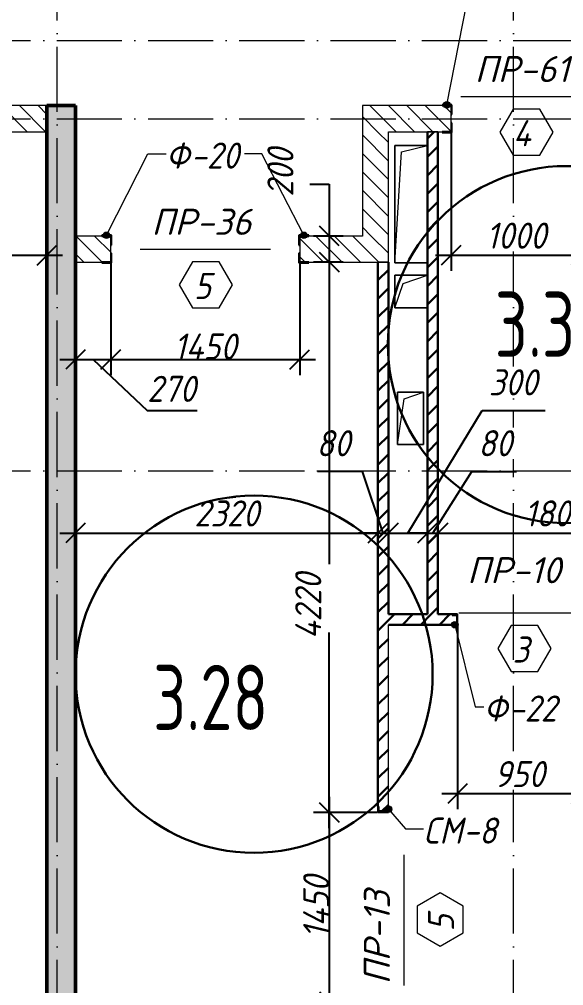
# Model space of a CAD drawing. Header units: millimetres. Extents: x -269418 to 201924, y -5890 to 98643.
# Drawn here: x 106919 to 111094, y 3852 to 11262 of the extents above; entities that cross this region are included whole.
import ezdxf

# ---------------------------------------------------------------- set-up
doc = ezdxf.new("R2010")
doc.units = ezdxf.units.MM
doc.linetypes.add('50_200_ШТРИХ_1Т_ш5_п1_п1_', pattern=[700, 500, -100, 0, -100])
for name, color, linetype, lineweight in [('1) ПГП Зеленый', 2, 'Continuous', 30), ('A-ANNO-DIMS', 7, 'Continuous', 9), ('A-AREA-IDEN', 7, 'Continuous', 9), ('A-DOOR-IDEN', 7, 'Continuous', 9), ('A-FLOR', 7, 'Continuous', 9), ('A-GENM', 7, 'Continuous', 9), ('A-GENM-1', 7, 'Continuous', 25), ('A-GENM-IDEN', 7, 'Continuous', 9), ('A-WALL-3', 7, 'Continuous', 50), ('A-WALL-PATT-2', 7, 'Continuous', 5), ('Оси-1', 7, '50_200_ШТРИХ_1Т_ш5_п1_п1_', 9)]:
    doc.layers.add(name, color=color, linetype=linetype, lineweight=lineweight)
for name, color, linetype, lineweight, true_color in [('A-WALL-FNSH-2', 7, 'Continuous', 13, 0xce0000), ('A-WALL-FNSH-3', 7, 'Continuous', 13, 0x008000), ('A-WALL-PATT-1', 7, 'Continuous', 5, 0xce0000)]:
    doc.layers.add(name, color=color, linetype=linetype, lineweight=lineweight, true_color=true_color)
doc.styles.add('ISOCPEUR_I_2', font='isocpeui.ttf', dxfattribs={"width": 0.9, "height": 200})
doc.styles.add('ISOCPEUR_I_4', font='isocpeui.ttf', dxfattribs={"height": 200})
doc.styles.add('СПДС', font='ГОСТ тип А.ttf', dxfattribs={"width": 0.9})
doc.dimstyles.new('ISO-2_0_0_9К_СРЕДНИЙ', dxfattribs={"dimscale": 304.8, "dimtxt": 199.196235, "dimasz": 0.492126, "dimexe": 0.393701, "dimexo": 0, "dimgap": 0, "dimtad": 1, "dimdec": 0, "dimzin": 0, "dimdsep": 46, "dimtxsty": 'ISOCPEUR_I_2', "dimblk1": 'OBLIQUE', "dimblk2": 'OBLIQUE', "dimsah": 1, "dimcen": 0.09, "dimdle": 0.393701, "dimazin": 0, "dimtfac": 1, "dimtdec": 4, "dimtix": 1, "dimtmove": 2, "dimatfit": 3, "dimfxl": 1, "dimtvp": 1, "dimtolj": 1, "dimtzin": 0, "dimarcsym": 2})
doc.dimstyles.new('ISO-2_0_0_9К_СРЕДНИЙ_1', dxfattribs={"dimscale": 304.8, "dimtxt": 199.196235, "dimasz": 0.492126, "dimexe": 0.393701, "dimexo": 0, "dimgap": 0, "dimtad": 1, "dimdec": 0, "dimzin": 0, "dimdsep": 46, "dimtxsty": 'ISOCPEUR_I_2', "dimblk1": 'OBLIQUE', "dimblk2": 'OBLIQUE', "dimsah": 1, "dimcen": 0.09, "dimdle": 0.393701, "dimazin": 0, "dimtfac": 1, "dimtdec": 4, "dimtix": 1, "dimtmove": 1, "dimatfit": 3, "dimfxl": 1, "dimtvp": 1, "dimtolj": 1, "dimtzin": 0, "dimarcsym": 2})
doc.dimstyles.new('ISO-2_0_0_9К_СРЕДНИЙ_2', dxfattribs={"dimscale": 304.8, "dimtxt": 199.196235, "dimasz": 0.492126, "dimexe": 0.393701, "dimexo": 0, "dimgap": 0, "dimtad": 1, "dimdec": 0, "dimzin": 0, "dimdsep": 46, "dimtxsty": 'ISOCPEUR_I_2', "dimblk1": 'OBLIQUE', "dimblk2": 'OBLIQUE', "dimsah": 1, "dimcen": 0.09, "dimdle": 0.393701, "dimazin": 0, "dimtfac": 1, "dimtdec": 4, "dimtix": 1, "dimtmove": 0, "dimatfit": 3, "dimfxl": 1, "dimtvp": 1, "dimtolj": 1, "dimtzin": 0, "dimarcsym": 2})
doc.dimstyles.new('ISO-2_0_0_9К_СРЕДНИЙ_ФОН', dxfattribs={"dimscale": 304.8, "dimtxt": 199.196235, "dimasz": 0.492126, "dimexe": 0.393701, "dimexo": 0, "dimgap": 0.164042, "dimtad": 1, "dimdec": 0, "dimdsep": 46, "dimtxsty": 'ISOCPEUR_I_2', "dimblk1": 'OBLIQUE', "dimblk2": 'OBLIQUE', "dimsah": 1, "dimcen": 0.09, "dimdle": 0.393701, "dimazin": 0, "dimtfac": 1, "dimtdec": 4, "dimtix": 1, "dimtmove": 0, "dimatfit": 3, "dimfxl": 1, "dimtvp": 1, "dimtfill": 1, "dimtolj": 1, "dimtzin": 0, "dimarcsym": 2})
doc.dimstyles.new('ISO-2_0_0_9К_СРЕДНИЙ_ФОН_1', dxfattribs={"dimscale": 304.8, "dimtxt": 199.196235, "dimasz": 0.492126, "dimexe": 0.393701, "dimexo": 0, "dimgap": 0.164042, "dimtad": 1, "dimdec": 0, "dimdsep": 46, "dimtxsty": 'ISOCPEUR_I_2', "dimblk1": 'OBLIQUE', "dimblk2": 'OBLIQUE', "dimsah": 1, "dimcen": 0.09, "dimdle": 0.393701, "dimazin": 0, "dimtfac": 1, "dimtdec": 4, "dimtix": 1, "dimtmove": 1, "dimatfit": 3, "dimfxl": 1, "dimtvp": 1, "dimtfill": 1, "dimtolj": 1, "dimtzin": 0, "dimarcsym": 2})
pattern_1 = [(135, (0, 0), (-70.71068, -70.71068), [])]
pattern_2 = [(45, (0, 0), (-70.71068, 70.71068), [])]

# ---------------------------------------------------------------- blocks, each defined once
blk = doc.blocks.new('AR_Отверстие прямоугольное _в плите_ - AR_Отверстие прямоугольное _в плите_-27108365-АР1_1_Кладочный план 3 этажа')
at = {"layer": 'A-GENM'}
for p, q in [((125, 450), (-125, 450)), ((-125, 450), (-125, -450)), ((-75, 400), (125, 450)), ((-125, -450), (-75, 400)), ((-125, -450), (125, -450))]:
    blk.add_line(p, q, dxfattribs=at)
blk = doc.blocks.new('AR_Отверстие прямоугольное _в плите_ - AR_Отверстие прямоугольное _в плите_-24546047-АР1_1_Кладочный план 3 этажа')
at = {"layer": 'A-GENM'}
for p, q in [((100, 200), (-100, 200)), ((-100, 200), (-100, -200)), ((-100, -200), (-50, 150)), ((-50, 150), (100, 200)), ((100, -200), (100, 200)), ((-100, -200), (100, -200))]:
    blk.add_line(p, q, dxfattribs=at)
blk = doc.blocks.new('AR_Отверстие прямоугольное _в плите_ - AR_Отверстие прямоугольное _в плите_-24524709-АР1_1_Кладочный план 3 этажа')
at = {"layer": 'A-GENM'}
for p, q in [((125, 125), (-125, 125)), ((-125, 125), (-125, -125)), ((-62.5, 62.5), (125, 125)), ((-125, -125), (-62.5, 62.5)), ((-125, -125), (125, -125))]:
    blk.add_line(p, q, dxfattribs=at)
blk = doc.blocks.new('Фахверк_СКБ_Уголок - Ф-20_200х3960 h-28533880-АР1_1_Кладочный план 3 этажа')
at = {"layer": 'A-GENM-1'}
for p, q in [((200, 156), (125, 156)), ((125, 156), (125, 81)), ((131, 81), (131, 150)), ((131, 150), (200, 150)), ((200, 150), (200, 156)), ((125, 81), (131, 81)), ((131, 19), (125, 19)), ((125, 19), (125, -56)), ((131, -50), (131, 19)), ((125, -56), (200, -56)), ((200, -50), (131, -50)), ((200, -56), (200, -50))]:
    blk.add_line(p, q, dxfattribs=at)
blk = doc.blocks.new('Фахверк_СКБ_Швеллер - Ф-22_80х3960 h-28561543-АР1_1_Кладочный план 3 этажа')
at = {"layer": 'A-GENM-1'}
for p, q in [((165, 40), (125, 40)), ((125, 40), (125, -40)), ((129.5, 32.6), (165, 32.6)), ((129.5, -32.6), (129.5, 32.6)), ((165, 32.6), (165, 40)), ((125, -40), (165, -40)), ((165, -32.6), (129.5, -32.6)), ((165, -40), (165, -32.6))]:
    blk.add_line(p, q, dxfattribs=at)
blk = doc.blocks.new('Фахверк_СКБ_Швеллер_Тип 2 - СМ-8_80х2180h-32321094-АР1_1_Кладочный план 3 этажа')
at = {"layer": 'A-GENM-1'}
for p, q in [((165, 40), (125, 40)), ((125, 40), (125, -40)), ((129.5, 32.6), (165, 32.6)), ((129.5, -32.6), (129.5, 32.6)), ((165, 32.6), (165, 40)), ((125, -40), (165, -40)), ((165, -32.6), (129.5, -32.6)), ((165, -40), (165, -32.6))]:
    blk.add_line(p, q, dxfattribs=at)
blk = doc.blocks.new('_Oblique')
at = {"color": 0, "linetype": 'ByBlock', "lineweight": -2}
blk.add_line((-0.5, -0.5), (0.5, 0.5), dxfattribs=at)
blk = doc.blocks.new('DIMBLOCK56-АР1_1_Кладочный план 3 этажа')
at = {"layer": 'A-ANNO-DIMS', "color": 0, "lineweight": -2, "transparency": 16777216}
for p, q in [((107350, 7429.1), (107350, 7203.1)), ((109670, 7429.1), (109670, 7203.1)), ((107230, 7323.1), (109790, 7323.1))]:
    blk.add_line(p, q, dxfattribs=at)
at = {"layer": 'Defpoints', "color": 0, "transparency": 16777216}
for p in [(107350, 7429.1), (109670, 7429.1), (109670, 7323.1)]:
    blk.add_point(p, dxfattribs=at)
at = {"layer": 'A-ANNO-DIMS', "color": 0, "lineweight": -2, "transparency": 16777216, "xscale": 150, "yscale": 150, "zscale": 150, "rotation": 180}
blk.add_blockref('_Oblique', (107350, 7323.1), dxfattribs=at)
at = {"layer": 'A-ANNO-DIMS', "color": 0, "lineweight": -2, "transparency": 16777216, "xscale": 150, "yscale": 150, "zscale": 150}
blk.add_blockref('_Oblique', (109670, 7323.1), dxfattribs=at)
at = {"layer": 'A-ANNO-DIMS', "color": 0, "transparency": 16777216, "insert": (108510, 7473.1), "char_height": 200, "width": 606.782, "attachment_point": 5, "style": 'ISOCPEUR_I_2', "bg_fill": 3, "box_fill_scale": 1.1, "bg_fill_color": 256, "bg_fill_true_color": 13158600, "bg_fill_transparency": 0}
blk.add_mtext('\\A1;2320', dxfattribs=at)
blk = doc.blocks.new('DIMBLOCK57-АР1_1_Кладочный план 3 этажа')
at = {"layer": 'A-ANNO-DIMS', "color": 0, "lineweight": -2, "transparency": 16777216}
for p, q in [((109551.1, 7794.8), (109207.3, 7794.8)), ((109710, 7323.1), (109551.1, 7794.8)), ((109670, 7429.1), (109670, 7203.1)), ((109750, 7429.1), (109750, 7203.1)), ((109670, 7323.1), (109520, 7323.1)), ((109670, 7323.1), (109750, 7323.1)), ((109670, 7323.1), (109750, 7323.1)), ((109750, 7323.1), (109900, 7323.1))]:
    blk.add_line(p, q, dxfattribs=at)
at = {"layer": 'Defpoints', "color": 0, "transparency": 16777216}
for p in [(109670, 7429.1), (109750, 7429.1), (109750, 7323.1)]:
    blk.add_point(p, dxfattribs=at)
at = {"layer": 'A-ANNO-DIMS', "color": 0, "lineweight": -2, "transparency": 16777216, "xscale": 150, "yscale": 150, "zscale": 150}
blk.add_blockref('_Oblique', (109670, 7323.1), dxfattribs=at)
at = {"layer": 'A-ANNO-DIMS', "color": 0, "lineweight": -2, "transparency": 16777216, "xscale": 150, "yscale": 150, "zscale": 150, "rotation": 180}
blk.add_blockref('_Oblique', (109750, 7323.1), dxfattribs=at)
at = {"layer": 'A-ANNO-DIMS', "color": 0, "transparency": 16777216, "insert": (109197.7, 8111.5), "char_height": 200, "width": 303.391, "attachment_point": 1, "line_spacing_factor": 1.149209, "style": 'ISOCPEUR_I_2', "bg_fill": 3, "box_fill_scale": 1.1, "bg_fill_color": 256, "bg_fill_true_color": 13158600, "bg_fill_transparency": 0}
blk.add_mtext('\\A1;80', dxfattribs=at)
blk = doc.blocks.new('DIMBLOCK58-АР1_1_Кладочный план 3 этажа')
at = {"layer": 'A-ANNO-DIMS', "color": 0, "lineweight": -2, "transparency": 16777216}
for p, q in [((109900, 7323.1), (110469.8, 8262)), ((110469.8, 8262), (110952.2, 8262)), ((109750, 7429.1), (109750, 7203.1)), ((110050, 7429.1), (110050, 7203.1)), ((109630, 7323.1), (110170, 7323.1))]:
    blk.add_line(p, q, dxfattribs=at)
at = {"layer": 'Defpoints', "color": 0, "transparency": 16777216}
for p in [(109750, 7429.1), (110050, 7429.1), (110050, 7323.1)]:
    blk.add_point(p, dxfattribs=at)
at = {"layer": 'A-ANNO-DIMS', "color": 0, "lineweight": -2, "transparency": 16777216, "xscale": 150, "yscale": 150, "zscale": 150, "rotation": 180}
blk.add_blockref('_Oblique', (109750, 7323.1), dxfattribs=at)
at = {"layer": 'A-ANNO-DIMS', "color": 0, "lineweight": -2, "transparency": 16777216, "xscale": 150, "yscale": 150, "zscale": 150}
blk.add_blockref('_Oblique', (110050, 7323.1), dxfattribs=at)
at = {"layer": 'A-ANNO-DIMS', "color": 0, "transparency": 16777216, "insert": (110519.8, 8578.6), "char_height": 200, "width": 455.087, "attachment_point": 1, "line_spacing_factor": 1.149209, "style": 'ISOCPEUR_I_2', "bg_fill": 3, "box_fill_scale": 1.1, "bg_fill_color": 256, "bg_fill_true_color": 13158600, "bg_fill_transparency": 0}
blk.add_mtext('\\A1;300', dxfattribs=at)
blk = doc.blocks.new('DIMBLOCK59-АР1_1_Кладочный план 3 этажа')
at = {"layer": 'A-ANNO-DIMS', "color": 0, "lineweight": -2, "transparency": 16777216}
for p, q in [((110090, 7323.1), (110388.6, 7794.8)), ((110388.6, 7794.8), (110732.4, 7794.8)), ((110050, 7429.1), (110050, 7203.1)), ((110130, 7429.1), (110130, 7203.1)), ((110050, 7323.1), (109900, 7323.1)), ((110050, 7323.1), (110130, 7323.1)), ((110050, 7323.1), (110130, 7323.1)), ((110130, 7323.1), (110280, 7323.1))]:
    blk.add_line(p, q, dxfattribs=at)
at = {"layer": 'Defpoints', "color": 0, "transparency": 16777216}
for p in [(110050, 7429.1), (110130, 7429.1), (110130, 7323.1)]:
    blk.add_point(p, dxfattribs=at)
at = {"layer": 'A-ANNO-DIMS', "color": 0, "lineweight": -2, "transparency": 16777216, "xscale": 150, "yscale": 150, "zscale": 150}
blk.add_blockref('_Oblique', (110050, 7323.1), dxfattribs=at)
at = {"layer": 'A-ANNO-DIMS', "color": 0, "lineweight": -2, "transparency": 16777216, "xscale": 150, "yscale": 150, "zscale": 150, "rotation": 180}
blk.add_blockref('_Oblique', (110130, 7323.1), dxfattribs=at)
at = {"layer": 'A-ANNO-DIMS', "color": 0, "transparency": 16777216, "insert": (110438.6, 8111.5), "char_height": 200, "width": 303.391, "attachment_point": 1, "line_spacing_factor": 1.149209, "style": 'ISOCPEUR_I_2', "bg_fill": 3, "box_fill_scale": 1.1, "bg_fill_color": 256, "bg_fill_true_color": 13158600, "bg_fill_transparency": 0}
blk.add_mtext('\\A1;80', dxfattribs=at)
blk = doc.blocks.new('DIMBLOCK60-АР1_1_Кладочный план 3 этажа')
at = {"layer": 'A-ANNO-DIMS', "color": 0, "lineweight": -2, "transparency": 16777216}
for p, q in [((110130, 7429.1), (110130, 7203.1)), ((111930, 7429.1), (111930, 7203.1)), ((110010, 7323.1), (112050, 7323.1))]:
    blk.add_line(p, q, dxfattribs=at)
at = {"layer": 'Defpoints', "color": 0, "transparency": 16777216}
for p in [(110130, 7429.1), (111930, 7429.1), (111930, 7323.1)]:
    blk.add_point(p, dxfattribs=at)
at = {"layer": 'A-ANNO-DIMS', "color": 0, "lineweight": -2, "transparency": 16777216, "xscale": 150, "yscale": 150, "zscale": 150, "rotation": 180}
blk.add_blockref('_Oblique', (110130, 7323.1), dxfattribs=at)
at = {"layer": 'A-ANNO-DIMS', "color": 0, "lineweight": -2, "transparency": 16777216, "xscale": 150, "yscale": 150, "zscale": 150}
blk.add_blockref('_Oblique', (111930, 7323.1), dxfattribs=at)
at = {"layer": 'A-ANNO-DIMS', "color": 0, "transparency": 16777216, "insert": (111030, 7473.1), "char_height": 200, "width": 560.814, "attachment_point": 5, "style": 'ISOCPEUR_I_2', "bg_fill": 3, "box_fill_scale": 1.1, "bg_fill_color": 256, "bg_fill_true_color": 13158600, "bg_fill_transparency": 0}
blk.add_mtext('\\A1;1800', dxfattribs=at)
blk = doc.blocks.new('DIMBLOCK76-АР1_1_Кладочный план 3 этажа')
at = {"layer": 'A-ANNO-DIMS', "color": 0, "lineweight": -2, "transparency": 16777216}
for p, q in [((109146.3, 9997), (109296.3, 9997)), ((109296.3, 9997), (109296.3, 9600)), ((109296.3, 9720), (109296.3, 9280)), ((109402.4, 9600), (109176.3, 9600)), ((109402.4, 9400), (109176.3, 9400))]:
    blk.add_line(p, q, dxfattribs=at)
at = {"layer": 'Defpoints', "color": 0, "transparency": 16777216}
for p in [(109402.4, 9600), (109296.3, 9400), (109402.4, 9400)]:
    blk.add_point(p, dxfattribs=at)
at = {"layer": 'A-ANNO-DIMS', "color": 0, "lineweight": -2, "transparency": 16777216, "xscale": 150, "yscale": 150, "zscale": 150}
for p, rotation in [((109296.3, 9600), 90), ((109296.3, 9400), 270)]:
    blk.add_blockref('_Oblique', p, dxfattribs=dict(at, rotation=rotation))
at = {"layer": 'A-ANNO-DIMS', "color": 0, "transparency": 16777216, "insert": (108821.8, 9902.8), "char_height": 200, "width": 455.087, "attachment_point": 1, "rotation": 90, "line_spacing_factor": 1.149209, "style": 'ISOCPEUR_I_2'}
blk.add_mtext('\\A1;200', dxfattribs=at)
blk = doc.blocks.new('DIMBLOCK77-АР1_1_Кладочный план 3 этажа')
at = {"layer": 'A-ANNO-DIMS', "color": 0, "lineweight": -2, "transparency": 16777216}
for p, q in [((109296.3, 9520), (109296.3, 7083)), ((109402.4, 9400), (109176.3, 9400)), ((109296.3, 5060), (109296.3, 6561.3)), ((109664.5, 5180), (109176.3, 5180))]:
    blk.add_line(p, q, dxfattribs=at)
at = {"layer": 'Defpoints', "color": 0, "transparency": 16777216}
for p in [(109402.4, 9400), (109296.3, 5180), (109664.5, 5180)]:
    blk.add_point(p, dxfattribs=at)
at = {"layer": 'A-ANNO-DIMS', "color": 0, "lineweight": -2, "transparency": 16777216, "xscale": 150, "yscale": 150, "zscale": 150}
for p, rotation in [((109296.3, 9400), 90), ((109296.3, 5180), 270)]:
    blk.add_blockref('_Oblique', p, dxfattribs=dict(at, rotation=rotation))
at = {"layer": 'A-ANNO-DIMS', "color": 0, "transparency": 16777216, "insert": (109035, 6509.6), "char_height": 200, "width": 625.17, "attachment_point": 1, "rotation": 90, "line_spacing_factor": 1.149209, "style": 'ISOCPEUR_I_2'}
blk.add_mtext('\\A1;4220', dxfattribs=at)
blk = doc.blocks.new('DIMBLOCK78-АР1_1_Кладочный план 3 этажа')
at = {"layer": 'A-ANNO-DIMS', "color": 0, "lineweight": -2, "transparency": 16777216}
for p, q in [((109296.3, 5300), (109296.3, 3610)), ((109664.5, 5180), (109176.3, 5180)), ((109664.5, 3730), (109176.3, 3730))]:
    blk.add_line(p, q, dxfattribs=at)
at = {"layer": 'Defpoints', "color": 0, "transparency": 16777216}
for p in [(109664.5, 5180), (109296.3, 3730), (109664.5, 3730)]:
    blk.add_point(p, dxfattribs=at)
at = {"layer": 'A-ANNO-DIMS', "color": 0, "lineweight": -2, "transparency": 16777216, "xscale": 150, "yscale": 150, "zscale": 150}
for p, rotation in [((109296.3, 5180), 90), ((109296.3, 3730), 270)]:
    blk.add_blockref('_Oblique', p, dxfattribs=dict(at, rotation=rotation))
at = {"layer": 'A-ANNO-DIMS', "color": 0, "transparency": 16777216, "insert": (109196.3, 4455), "char_height": 200, "width": 579.201, "attachment_point": 5, "rotation": 90, "style": 'ISOCPEUR_I_2'}
blk.add_mtext('\\A1;1450', dxfattribs=at)
blk = doc.blocks.new('DIMBLOCK81-АР1_1_Кладочный план 3 этажа')
at = {"layer": 'A-ANNO-DIMS', "color": 0, "lineweight": -2, "transparency": 16777216}
for p, q in [((105095, 10392), (105095, 9333.2)), ((107130, 9559.3), (107130, 9333.2)), ((104975, 9453.2), (107250, 9453.2))]:
    blk.add_line(p, q, dxfattribs=at)
at = {"layer": 'Defpoints', "color": 0, "transparency": 16777216}
for p in [(105095, 10392), (107130, 9559.3), (107130, 9453.2)]:
    blk.add_point(p, dxfattribs=at)
at = {"layer": 'A-ANNO-DIMS', "color": 0, "lineweight": -2, "transparency": 16777216, "xscale": 150, "yscale": 150, "zscale": 150, "rotation": 180}
blk.add_blockref('_Oblique', (105095, 9453.2), dxfattribs=at)
at = {"layer": 'A-ANNO-DIMS', "color": 0, "lineweight": -2, "transparency": 16777216, "xscale": 150, "yscale": 150, "zscale": 150}
blk.add_blockref('_Oblique', (107130, 9453.2), dxfattribs=at)
at = {"layer": 'A-ANNO-DIMS', "color": 0, "transparency": 16777216, "insert": (106112.5, 9553.2), "char_height": 200, "width": 606.782, "attachment_point": 5, "style": 'ISOCPEUR_I_2'}
blk.add_mtext('\\A1;2035', dxfattribs=at)
blk = doc.blocks.new('AAR_СКБ_Марка_Двери_Перемычка и проем - Марка перемычки и проема-25306769-АР1_1_Кладочный план 3 этажа')
at = {"layer": 'A-DOOR-IDEN'}
for p, q in [((-5, 0), (5, 0)), ((-0.968, -0.984), (-1.986, -2.747)), ((1.067, -0.984), (-0.968, -0.984)), ((2.085, -2.747), (1.067, -0.984)), ((-1.986, -2.747), (-0.968, -4.509)), ((1.067, -4.509), (2.085, -2.747)), ((-0.968, -4.509), (1.067, -4.509))]:
    blk.add_line(p, q, dxfattribs=at)
blk = doc.blocks.new('DIMBLOCK138-АР1_1_Кладочный план 3 этажа')
at = {"layer": 'A-ANNO-DIMS', "color": 0, "lineweight": -2, "transparency": 16777216}
for p, q in [((107620, 9392), (107620, 8533.2)), ((107350, 8759.3), (107350, 8533.2)), ((107230, 8653.2), (107740, 8653.2)), ((107485, 8653.2), (107899.9, 8262)), ((107899.9, 8262), (108282.3, 8262))]:
    blk.add_line(p, q, dxfattribs=at)
at = {"layer": 'Defpoints', "color": 0, "transparency": 16777216}
for p in [(107620, 9392), (107350, 8759.3), (107620, 8653.2)]:
    blk.add_point(p, dxfattribs=at)
at = {"layer": 'A-ANNO-DIMS', "color": 0, "lineweight": -2, "transparency": 16777216, "xscale": 150, "yscale": 150, "zscale": 150, "rotation": 180}
blk.add_blockref('_Oblique', (107350, 8653.2), dxfattribs=at)
at = {"layer": 'A-ANNO-DIMS', "color": 0, "lineweight": -2, "transparency": 16777216, "xscale": 150, "yscale": 150, "zscale": 150}
blk.add_blockref('_Oblique', (107620, 8653.2), dxfattribs=at)
at = {"layer": 'A-ANNO-DIMS', "color": 0, "transparency": 16777216, "insert": (107899.9, 8528.6), "char_height": 200, "width": 455.087, "attachment_point": 1, "line_spacing_factor": 1.149209, "style": 'ISOCPEUR_I_2'}
blk.add_mtext('\\A1;270', dxfattribs=at)
blk = doc.blocks.new('DIMBLOCK139-АР1_1_Кладочный план 3 этажа')
at = {"layer": 'A-ANNO-DIMS', "color": 0, "lineweight": -2, "transparency": 16777216}
for p, q in [((107620, 9392), (107620, 8533.2)), ((109070, 9392), (109070, 8533.2)), ((107500, 8653.2), (109190, 8653.2))]:
    blk.add_line(p, q, dxfattribs=at)
at = {"layer": 'Defpoints', "color": 0, "transparency": 16777216}
for p in [(107620, 9392), (109070, 9392), (109070, 8653.2)]:
    blk.add_point(p, dxfattribs=at)
at = {"layer": 'A-ANNO-DIMS', "color": 0, "lineweight": -2, "transparency": 16777216, "xscale": 150, "yscale": 150, "zscale": 150, "rotation": 180}
blk.add_blockref('_Oblique', (107620, 8653.2), dxfattribs=at)
at = {"layer": 'A-ANNO-DIMS', "color": 0, "lineweight": -2, "transparency": 16777216, "xscale": 150, "yscale": 150, "zscale": 150}
blk.add_blockref('_Oblique', (109070, 8653.2), dxfattribs=at)
at = {"layer": 'A-ANNO-DIMS', "color": 0, "transparency": 16777216, "insert": (108345, 8753.2), "char_height": 200, "width": 579.201, "attachment_point": 5, "style": 'ISOCPEUR_I_2'}
blk.add_mtext('\\A1;1450', dxfattribs=at)
blk = doc.blocks.new('DIMBLOCK277-АР1_1_Кладочный план 3 этажа')
at = {"layer": 'A-ANNO-DIMS', "color": 0, "lineweight": -2, "transparency": 16777216}
for p, q in [((110230, 10437), (110230, 9333.2)), ((111230, 10400), (111230, 9333.2)), ((110110, 9453.2), (111350, 9453.2))]:
    blk.add_line(p, q, dxfattribs=at)
at = {"layer": 'Defpoints', "color": 0, "transparency": 16777216}
for p in [(110230, 10437), (111230, 10400), (111230, 9453.2)]:
    blk.add_point(p, dxfattribs=at)
at = {"layer": 'A-ANNO-DIMS', "color": 0, "lineweight": -2, "transparency": 16777216, "xscale": 150, "yscale": 150, "zscale": 150, "rotation": 180}
blk.add_blockref('_Oblique', (110230, 9453.2), dxfattribs=at)
at = {"layer": 'A-ANNO-DIMS', "color": 0, "lineweight": -2, "transparency": 16777216, "xscale": 150, "yscale": 150, "zscale": 150}
blk.add_blockref('_Oblique', (111230, 9453.2), dxfattribs=at)
at = {"layer": 'A-ANNO-DIMS', "color": 0, "transparency": 16777216, "insert": (110730, 9603.2), "char_height": 200, "width": 560.814, "attachment_point": 5, "style": 'ISOCPEUR_I_2', "bg_fill": 3, "box_fill_scale": 1.1, "bg_fill_color": 256, "bg_fill_true_color": 13158600, "bg_fill_transparency": 0}
blk.add_mtext('\\A1;1000', dxfattribs=at)
blk = doc.blocks.new('DIMBLOCK423-АР1_1_Кладочный план 3 этажа')
at = {"layer": 'A-ANNO-DIMS', "color": 0, "lineweight": -2, "transparency": 16777216}
for p, q in [((110280, 6617), (110280, 5204.6)), ((111230, 6620), (111230, 5204.6)), ((110160, 5324.6), (111350, 5324.6))]:
    blk.add_line(p, q, dxfattribs=at)
at = {"layer": 'Defpoints', "color": 0, "transparency": 16777216}
for p in [(110280, 6617), (111230, 6620), (111230, 5324.6)]:
    blk.add_point(p, dxfattribs=at)
at = {"layer": 'A-ANNO-DIMS', "color": 0, "lineweight": -2, "transparency": 16777216, "xscale": 150, "yscale": 150, "zscale": 150, "rotation": 180}
blk.add_blockref('_Oblique', (110280, 5324.6), dxfattribs=at)
at = {"layer": 'A-ANNO-DIMS', "color": 0, "lineweight": -2, "transparency": 16777216, "xscale": 150, "yscale": 150, "zscale": 150}
blk.add_blockref('_Oblique', (111230, 5324.6), dxfattribs=at)
at = {"layer": 'A-ANNO-DIMS', "color": 0, "transparency": 16777216, "insert": (110755, 5474.6), "char_height": 200, "width": 455.087, "attachment_point": 5, "style": 'ISOCPEUR_I_2', "bg_fill": 3, "box_fill_scale": 1.1, "bg_fill_color": 256, "bg_fill_true_color": 13158600, "bg_fill_transparency": 0}
blk.add_mtext('\\A1;950', dxfattribs=at)

msp = doc.modelspace()

# ---------------------------------------------------------------- hatches: boundary and pattern name
at = {"layer": '1) ПГП Зеленый'}
h = msp.add_hatch(dxfattribs=at)
h.set_pattern_fill('FP_5', color=256, style=0, pattern_type=2)
h.set_pattern_definition(pattern_2)
h.paths.add_polyline_path([(110050, 6700), (110130, 6700), (110130, 10400), (110050, 10400), (110050, 8081.9)], flags=0)
h = msp.add_hatch(dxfattribs=at)
h.set_pattern_fill('FP_5', color=256, style=0, pattern_type=2)
h.set_pattern_definition(pattern_2)
h.paths.add_polyline_path([(109750, 100), (109750, 3690), (109742.6, 3690), (109742.6, 3725.5), (109677.4, 3725.5), (109677.4, 3690), (109670, 3690), (109670, 100)], flags=0)
h.paths.add_polyline_path([(109670, 5180), (109750, 5180), (109750, 5185), (109670, 5185)], flags=0)
h.paths.add_polyline_path([(109677.4, 5189.5), (109742.6, 5189.5), (109742.6, 5225), (109750, 5225), (109750, 9400), (109670, 9400), (109670, 5225), (109677.4, 5225)], flags=0)
h = msp.add_hatch(dxfattribs=at)
h.set_pattern_fill('FP_5', color=256, style=0, pattern_type=2)
h.set_pattern_definition(pattern_2)
h.paths.add_polyline_path([(111930, 6620), (111930, 6700), (111270, 6700), (111270, 6692.6), (111234.5, 6692.6), (111234.5, 6627.4), (111270, 6627.4), (111270, 6620)], flags=0)
h.paths.add_polyline_path([(110240, 6620), (110240, 6627.4), (110275.5, 6627.4), (110275.5, 6692.6), (110240, 6692.6), (110240, 6700), (109750, 6700), (109750, 6620)], flags=0)
at = {"layer": 'A-GENM-IDEN'}
h = msp.add_hatch(color=256, dxfattribs=at)
edge = h.paths.add_edge_path(flags=0)
edge.add_arc((110198.5, 10606), 25, 0, 360)
h = msp.add_hatch(color=256, dxfattribs=at)
edge = h.paths.add_edge_path(flags=0)
edge.add_arc((107588.5, 9606), 25, 0, 360)
h = msp.add_hatch(color=256, dxfattribs=at)
edge = h.paths.add_edge_path(flags=0)
edge.add_arc((109101.5, 9606), 25, 0, 360)
h = msp.add_hatch(color=256, dxfattribs=at)
edge = h.paths.add_edge_path(flags=0)
edge.add_arc((109750, 5205), 25, 0, 360)
at = {"layer": 'A-WALL-PATT-1'}
h = msp.add_hatch(dxfattribs=at)
h.set_pattern_fill('FP_1', color=256, style=0, pattern_type=2)
h.set_pattern_definition(pattern_1)
h.paths.add_polyline_path([(107130, 10400), (107130, 10600), (105096, 10600), (105096, 10400), (105165, 10400)], flags=0)
h.paths.add_polyline_path([(101831.3, 10400), (103645, 10400), (103645, 10600), (101610, 10600), (101610, 10400)], flags=0)
h.paths.add_polyline_path([(94210, 10400), (94210, 10600), (93510, 10600), (93510, 10400), (93708.2, 10400)], flags=0)
h.paths.add_polyline_path([(91830, 10400), (92510, 10400), (92510, 10600), (91830, 10600)], flags=0)
h = msp.add_hatch(dxfattribs=at)
h.set_pattern_fill('FP_1', color=256, style=0, pattern_type=2)
h.set_pattern_definition(pattern_1)
h.paths.add_polyline_path([(121210, 10400), (121210, 10600), (119330, 10600), (119330, 10400)], flags=0)
h.paths.add_polyline_path([(109750, 10400), (110230, 10400), (110230, 10600), (109550, 10600), (109550, 10400)], flags=0)
h.paths.add_polyline_path([(111930, 10400), (111930, 10600), (111230, 10600), (111230, 10400), (111308.3, 10400)], flags=0)
h = msp.add_hatch(dxfattribs=at)
h.set_pattern_fill('FP_1', color=256, style=0, pattern_type=2)
h.set_pattern_definition(pattern_1)
h.paths.add_polyline_path([(109550, 9600), (109750, 9600), (109750, 10400), (109550, 10400)], flags=0)
h = msp.add_hatch(dxfattribs=at)
h.set_pattern_fill('FP_1', color=256, style=0, pattern_type=2)
h.set_pattern_definition(pattern_1)
h.paths.add_polyline_path([(109070, 9400), (109750, 9400), (109750, 9600), (109070, 9600), (109070, 9400)], flags=0)
h.paths.add_polyline_path([(107551, 9400), (107620, 9400), (107620, 9600), (107350, 9600), (107350, 9400)], flags=0)
at = {"layer": 'A-WALL-PATT-2'}
h = msp.add_hatch(dxfattribs=at)
h.set_pattern_fill('FP_4', color=256, style=0, pattern_type=2)
h.set_pattern_definition([(45, (0, 0), (-57.024626, 57.024626), []), (45, (57.025, 0), (-57.024626, 57.024626), [100.806, -20.161, 3.353, -16.808])])
h.paths.add_polyline_path([(107130, 2400), (107350, 2400), (107350, 10600), (107130, 10600), (107130, 6651.9)], flags=0)

# ---------------------------------------------------------------- linework, layer by layer
at = {"layer": '1) ПГП Зеленый'}
for p, q in [((110050, 10400), (110050, 6700)), ((110130, 6700), (110130, 10400)), ((109670, 9400), (109670, 5225)), ((109750, 6700), (109750, 9400)), ((110050, 6700), (109750, 6700)), ((110240, 6700), (110130, 6700)), ((109750, 6620), (110240, 6620))]:
    msp.add_line(p, q, dxfattribs=at)
at = {"layer": 'A-FLOR'}
for p, q in [((109800, 10295), (110050, 10295)), ((109800, 9395), (109800, 10295)), ((110050, 9395), (109800, 9395)), ((109800, 9300), (110050, 9300)), ((109800, 9050), (109800, 9300)), ((110050, 9050), (109800, 9050)), ((109820, 8402), (110020, 8402)), ((109820, 8002), (109820, 8402)), ((110020, 8402), (110020, 8002)), ((110020, 8002), (109820, 8002))]:
    msp.add_line(p, q, dxfattribs=at)
at = {"layer": 'A-GENM-IDEN'}
for p, q in [((110198.5, 10606), (110352.4, 11386.7)), ((107588.5, 9606), (107903.7, 10229.7)), ((107903.7, 10229.7), (108044.3, 10229.7)), ((108779.6, 10229.7), (108645.7, 10229.7)), ((109101.5, 9606), (108779.6, 10229.7)), ((109750, 5205), (109880.4, 5053.7)), ((109880.4, 5053.7), (110019.8, 5053.7))]:
    msp.add_line(p, q, dxfattribs=at)
for centre in [(110198.5, 10606), (107588.5, 9606), (109101.5, 9606), (109750, 5205)]:
    msp.add_circle(centre, 25, dxfattribs=at)
at = {"layer": 'A-WALL-3'}
for p, q in [((107130, 10600), (107130, 2400)), ((107350, 10600), (107130, 10600)), ((107350, 2400), (107350, 10600))]:
    msp.add_line(p, q, dxfattribs=at)
at = {"layer": 'A-WALL-FNSH-2'}
for p, q in [((107130, 10600), (105165, 10600)), ((110161, 10600), (109550, 10600)), ((109550, 10600), (109550, 9600)), ((110230, 10469), (110230, 10531)), ((105165, 10400), (107130, 10400)), ((109750, 10400), (110161, 10400)), ((109750, 9400), (109750, 10400)), ((107551, 9600), (107350, 9600)), ((109550, 9600), (109139, 9600)), ((107620, 9469), (107620, 9531)), ((109070, 9531), (109070, 9469)), ((107350, 9400), (107551, 9400)), ((109139, 9400), (109750, 9400))]:
    msp.add_line(p, q, dxfattribs=at)
at = {"layer": 'A-WALL-FNSH-3'}
for p, q in [((110130, 10400), (110050, 10400)), ((109750, 9400), (109670, 9400)), ((109750, 5225), (109750, 6620)), ((109670, 5185), (109670, 5180)), ((109670, 5180), (109750, 5180)), ((109750, 5180), (109750, 5185))]:
    msp.add_line(p, q, dxfattribs=at)
at = {"layer": 'Оси-1'}
for p, q in [((107210, -4150), (107210, 28636.9)), ((110710, -4150), (110710, 28636.9)), ((-6210, 11100), (125951.6, 11100)), ((-6210, 10500), (125951.6, 10500)), ((-6210, 7800), (125951.6, 7800))]:
    msp.add_line(p, q, dxfattribs=at)

# ---------------------------------------------------------------- block references
at = {"layer": 'A-DOOR-IDEN', "xscale": 99.99999999999993, "yscale": 99.99999999999993, "zscale": 99.99999999999993}
for p in [(110804.2, 10671.2), (108345, 9500), (110788.7, 6712)]:
    msp.add_blockref('AAR_СКБ_Марка_Двери_Перемычка и проем - Марка перемычки и проема-25306769-АР1_1_Кладочный план 3 этажа', p, dxfattribs=at)
at = {"layer": 'A-DOOR-IDEN', "xscale": 99.99999999999993, "yscale": 99.99999999999993, "zscale": 99.99999999999993, "rotation": 89.99999999999999}
msp.add_blockref('AAR_СКБ_Марка_Двери_Перемычка и проем - Марка перемычки и проема-25306769-АР1_1_Кладочный план 3 этажа', (109871.3, 4354.3), dxfattribs=at)
at = {"layer": 'A-GENM'}
for name, p in [('AR_Отверстие прямоугольное _в плите_ - AR_Отверстие прямоугольное _в плите_-27108365-АР1_1_Кладочный план 3 этажа', (109925, 9845)), ('AR_Отверстие прямоугольное _в плите_ - AR_Отверстие прямоугольное _в плите_-24524709-АР1_1_Кладочный план 3 этажа', (109925, 9175)), ('AR_Отверстие прямоугольное _в плите_ - AR_Отверстие прямоугольное _в плите_-24546047-АР1_1_Кладочный план 3 этажа', (109920, 8202))]:
    msp.add_blockref(name, p, dxfattribs=at)
at = {"layer": 'A-GENM-1'}
for name, p, rotation in [('Фахверк_СКБ_Уголок - Ф-20_200х3960 h-28533880-АР1_1_Кладочный план 3 этажа', (110361, 10550), 180), ('Фахверк_СКБ_Уголок - Ф-20_200х3960 h-28533880-АР1_1_Кладочный план 3 этажа', (107751, 9550), 180), ('Фахверк_СКБ_Швеллер - Ф-22_80х3960 h-28561543-АР1_1_Кладочный план 3 этажа', (110405, 6660), 180), ('Фахверк_СКБ_Швеллер_Тип 2 - СМ-8_80х2180h-32321094-АР1_1_Кладочный план 3 этажа', (109710, 5060), 89.99999999999991)]:
    msp.add_blockref(name, p, dxfattribs=dict(at, rotation=rotation))
msp.add_blockref('Фахверк_СКБ_Уголок - Ф-20_200х3960 h-28533880-АР1_1_Кладочный план 3 этажа', (108939, 9450), dxfattribs=at)

# ---------------------------------------------------------------- texts
at = {"layer": 'A-AREA-IDEN', "char_height": 500, "attachment_point": 1, "style": 'СПДС'}
for s, insert, width in [('3.31', (110565.2, 9173.7), 1212.151), ('3.28', (107944.9, 6312.2), 1327.594)]:
    msp.add_mtext(s, dxfattribs=dict(at, insert=insert, width=width))
at = {"layer": 'A-DOOR-IDEN', "char_height": 200, "attachment_point": 1, "style": 'ISOCPEUR_I_2'}
for s, insert, width in [('\\fISOCPEUR|b0|i1|c204|p34|;\\W.9;4', (110705.9, 10488.6), 187.595), ('\\fISOCPEUR|b0|i1|c204|p34|;\\W.9;5', (108258.8, 9317.4), 158.734), ('\\fISOCPEUR|b0|i1|c204|p34|;\\W.9;3', (110702.5, 6529.4), 158.734)]:
    msp.add_mtext(s, dxfattribs=dict(at, insert=insert, width=width))
at = {"layer": 'A-DOOR-IDEN', "insert": (110053.9, 4268.1), "char_height": 200, "width": 158.734, "attachment_point": 1, "rotation": 90, "style": 'ISOCPEUR_I_2'}
msp.add_mtext('\\fISOCPEUR|b0|i1|c204|p34|;\\W.9;5', dxfattribs=at)
at = {"layer": 'A-GENM-IDEN', "char_height": 200, "attachment_point": 1}
for s, insert, width, style in [('ПР', (110411.5, 10980.5), 416.877, 'ISOCPEUR_I_4'), ('-61', (110755.4, 10980.5), 481.012, 'ISOCPEUR_I_4'), ('\\fISOCPEUR|b0|i1|c204|p34|;\\W.9;Ф', (108044.3, 10317.4), 230.886, 'ISOCPEUR_I_2'), ('\\fISOCPEUR|b0|i1|c204|p34|;\\W.9;Ф', (108044.3, 10317.4), 230.886, 'ISOCPEUR_I_2'), ('-20', (108234.8, 10317.4), 476.202, 'ISOCPEUR_I_2'), ('-20', (108234.8, 10317.4), 476.202, 'ISOCPEUR_I_2'), ('ПР', (107932.7, 9809.3), 416.877, 'ISOCPEUR_I_4'), ('-36', (108276.7, 9809.3), 529.114, 'ISOCPEUR_I_4'), ('ПР', (110353.7, 7138), 416.877, 'ISOCPEUR_I_4'), ('-10', (110697.6, 7138), 481.012, 'ISOCPEUR_I_4'), ('СМ', (110019.8, 5141.3), 367.975, 'ISOCPEUR_I_2'), ('-8', (110323.4, 5141.3), 317.468, 'ISOCPEUR_I_2')]:
    msp.add_mtext(s, dxfattribs=dict(at, insert=insert, width=width, style=style))
at = {"layer": 'A-GENM-IDEN', "char_height": 200, "attachment_point": 1, "rotation": 90, "style": 'ISOCPEUR_I_4'}
for s, insert, width in [('-13', (109562, 4205.4), 481.012), ('ПР', (109562, 3861.5), 416.877)]:
    msp.add_mtext(s, dxfattribs=dict(at, insert=insert, width=width))

# ---------------------------------------------------------------- dimensions: what is measured, and where the dimension line sits
at = {"layer": 'A-ANNO-DIMS'}
for base, p1, p2, override, picture, middle in [((107130, 9453.2), (105095, 10392), (107130, 9559.3), {"dimpost": '<>', "dimfxl": 2198.789808}, 'DIMBLOCK81-АР1_1_Кладочный план 3 этажа', (106112.5, 9553.2)), ((109070, 8653.2), (107620, 9392), (109070, 9392), {"dimpost": '<>', "dimfxl": 1450}, 'DIMBLOCK139-АР1_1_Кладочный план 3 этажа', (108345, 8753.2))]:
    dim = msp.add_linear_dim(base=base, p1=p1, p2=p2, dimstyle='ISO-2_0_0_9К_СРЕДНИЙ_2', override=override, dxfattribs=at)
    dim.commit()
    dim.dimension.update_dxf_attribs({"geometry": picture, "text_midpoint": middle})
dim = msp.add_linear_dim(base=(109296.3, 9400), p1=(109402.4, 9600), p2=(109402.4, 9400), angle=90, dimstyle='ISO-2_0_0_9К_СРЕДНИЙ_1', override={"dimpost": '<>', "dimfxl": 200}, dxfattribs=at)
dim.commit()
dim.dimension.update_dxf_attribs({"geometry": 'DIMBLOCK76-АР1_1_Кладочный план 3 этажа', "text_midpoint": (109168.4, 9997), "dimtype": 160, "text_rotation": 90})
dim = msp.add_linear_dim(base=(107620, 8653.2), p1=(107350, 8759.3), p2=(107620, 9392), dimstyle='ISO-2_0_0_9К_СРЕДНИЙ_1', override={"dimpost": '<>', "dimfxl": 687.936431}, dxfattribs=at)
dim.commit()
dim.dimension.update_dxf_attribs({"geometry": 'DIMBLOCK138-АР1_1_Кладочный план 3 этажа', "text_midpoint": (107899.9, 8262), "dimtype": 160})
dim = msp.add_linear_dim(base=(109296.3, 3730), p1=(109664.5, 5180), p2=(109664.5, 3730), angle=90, dimstyle='ISO-2_0_0_9К_СРЕДНИЙ_2', override={"dimpost": '<>', "dimfxl": 1450}, dxfattribs=at)
dim.commit()
dim.dimension.update_dxf_attribs({"geometry": 'DIMBLOCK78-АР1_1_Кладочный план 3 этажа', "text_midpoint": (109196.3, 4455)})

# ---------------------------------------------------------------- next in the draw order: dimensions: what is measured, and where the dimension line sits
for base, p1, p2, override, picture, middle in [((111230, 9453.2), (110230, 10437), (111230, 10400), {"dimpost": '<>', "dimfxl": 1000.682492}, 'DIMBLOCK277-АР1_1_Кладочный план 3 этажа', (110730, 9603.2)), ((109670, 7323.1), (107350, 7429.1), (109670, 7429.1), {"dimpost": '<>', "dimfxl": 2319.999901}, 'DIMBLOCK56-АР1_1_Кладочный план 3 этажа', (108510, 7473.1)), ((111230, 5324.6), (110280, 6617), (111230, 6620), {"dimpost": '<>', "dimfxl": 950.00489}, 'DIMBLOCK423-АР1_1_Кладочный план 3 этажа', (110755, 5474.6))]:
    dim = msp.add_linear_dim(base=base, p1=p1, p2=p2, dimstyle='ISO-2_0_0_9К_СРЕДНИЙ_ФОН', override=override, dxfattribs=at)
    dim.commit()
    dim.dimension.update_dxf_attribs({"geometry": picture, "text_midpoint": middle})

# ---------------------------------------------------------------- next in the draw order: hatches: boundary and pattern name
at = {"layer": 'A-GENM-IDEN'}
h = msp.add_hatch(color=256, dxfattribs=at)
edge = h.paths.add_edge_path(flags=0)
edge.add_arc((110260, 6620), 25, 0, 360)

# ---------------------------------------------------------------- next in the draw order: linework, layer by layer
for p, q in [((110260, 6620), (110414.6, 5989.8)), ((110414.6, 5989.8), (110482, 5989.8))]:
    msp.add_line(p, q, dxfattribs=at)
msp.add_circle((110260, 6620), 25, dxfattribs=at)

# ---------------------------------------------------------------- next in the draw order: texts
at = {"layer": 'A-GENM-IDEN', "char_height": 200, "attachment_point": 1, "style": 'ISOCPEUR_I_2'}
for s, insert, width in [('\\fISOCPEUR|b0|i1|c204|p34|;\\W.9;Ф', (110482, 6077.5), 230.886), ('\\fISOCPEUR|b0|i1|c204|p34|;\\W.9;Ф', (110482, 6077.5), 230.886), ('-22', (110672.5, 6077.5), 476.202), ('-22', (110672.5, 6077.5), 476.202)]:
    msp.add_mtext(s, dxfattribs=dict(at, insert=insert, width=width))

# ---------------------------------------------------------------- next in the draw order: dimensions: what is measured, and where the dimension line sits
at = {"layer": 'A-ANNO-DIMS'}
dim = msp.add_linear_dim(base=(109750, 7323.1), p1=(109670, 7429.1), p2=(109750, 7429.1), dimstyle='ISO-2_0_0_9К_СРЕДНИЙ_ФОН_1', override={"dimpost": '<>', "dimfxl": 80}, dxfattribs=at)
dim.commit()
dim.dimension.update_dxf_attribs({"geometry": 'DIMBLOCK57-АР1_1_Кладочный план 3 этажа', "text_midpoint": (109501.1, 7794.8), "dimtype": 160})

# ---------------------------------------------------------------- next in the draw order: dimensions: what is measured, and where the dimension line sits
dim = msp.add_linear_dim(base=(110050, 7323.1), p1=(109750, 7429.1), p2=(110050, 7429.1), dimstyle='ISO-2_0_0_9К_СРЕДНИЙ_ФОН_1', override={"dimpost": '<>', "dimfxl": 300.00006}, dxfattribs=at)
dim.commit()
dim.dimension.update_dxf_attribs({"geometry": 'DIMBLOCK58-АР1_1_Кладочный план 3 этажа', "text_midpoint": (110519.8, 8262), "dimtype": 160})

# ---------------------------------------------------------------- next in the draw order: dimensions: what is measured, and where the dimension line sits
dim = msp.add_linear_dim(base=(109296.3, 5180), p1=(109402.4, 9400), p2=(109664.5, 5180), angle=90, dimstyle='ISO-2_0_0_9К_СРЕДНИЙ', override={"dimpost": '<>', "dimfxl": 4228.134958}, dxfattribs=at)
dim.commit()
dim.dimension.update_dxf_attribs({"geometry": 'DIMBLOCK77-АР1_1_Кладочный план 3 этажа', "text_midpoint": (109168.4, 6822.2), "dimtype": 160, "text_rotation": 90})
dim = msp.add_linear_dim(base=(110130, 7323.1), p1=(110050, 7429.1), p2=(110130, 7429.1), dimstyle='ISO-2_0_0_9К_СРЕДНИЙ_ФОН_1', override={"dimpost": '<>', "dimfxl": 80}, dxfattribs=at)
dim.commit()
dim.dimension.update_dxf_attribs({"geometry": 'DIMBLOCK59-АР1_1_Кладочный план 3 этажа', "text_midpoint": (110438.6, 7794.8), "dimtype": 160})

# ---------------------------------------------------------------- next in the draw order: dimensions: what is measured, and where the dimension line sits
dim = msp.add_linear_dim(base=(111930, 7323.1), p1=(110130, 7429.1), p2=(111930, 7429.1), dimstyle='ISO-2_0_0_9К_СРЕДНИЙ_ФОН', override={"dimpost": '<>', "dimfxl": 1799.99994}, dxfattribs=at)
dim.commit()
dim.dimension.update_dxf_attribs({"geometry": 'DIMBLOCK60-АР1_1_Кладочный план 3 этажа', "text_midpoint": (111030, 7473.1)})

# ---------------------------------------------------------------- next in the draw order: linework, layer by layer
at = {"color": 1, "lineweight": 30}
for centre in [(111114.4, 8767.5), (108719.4, 6240.4)]:
    msp.add_circle(centre, 1369.4, dxfattribs=at)

doc.saveas('drawing.dxf')
